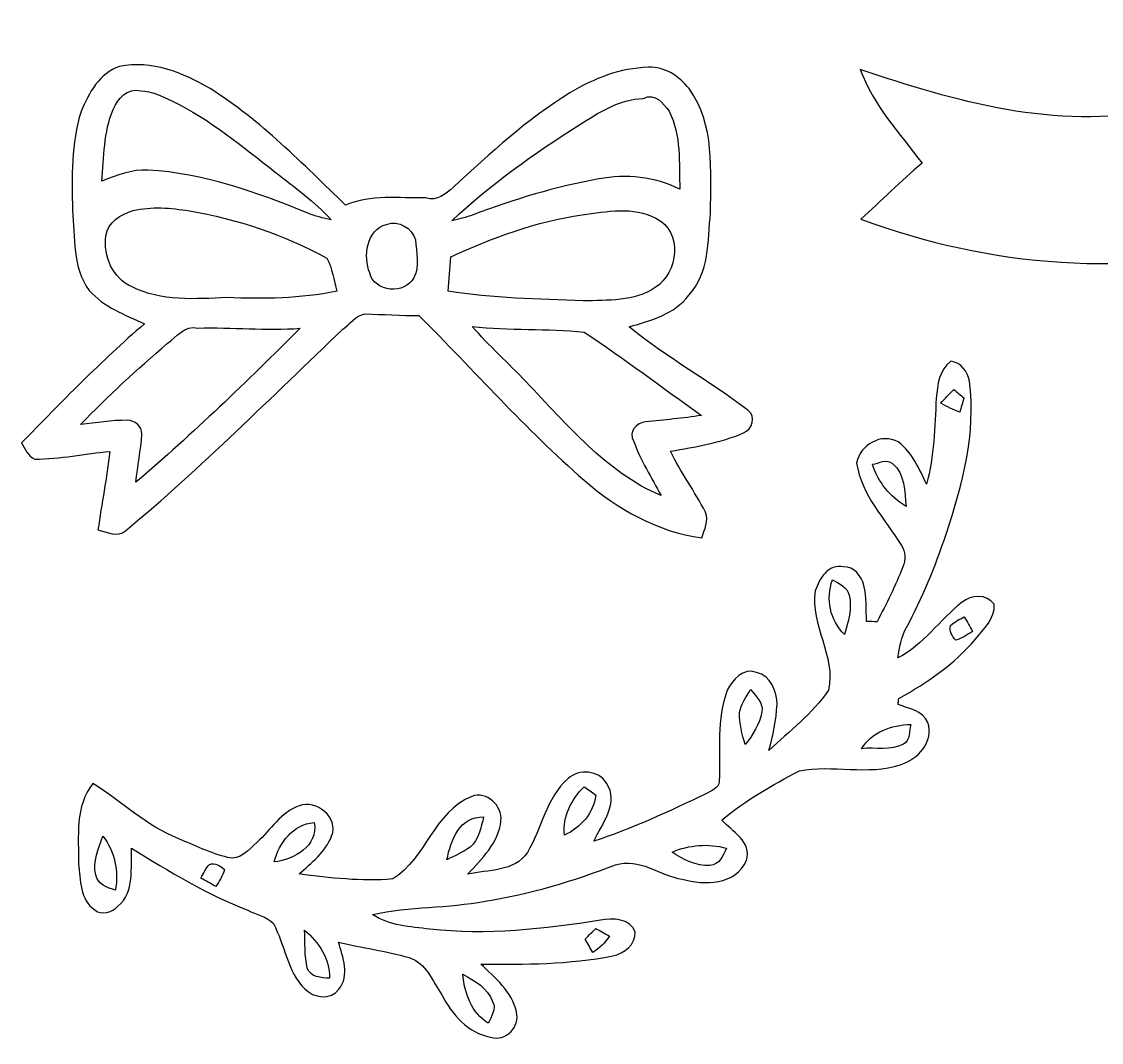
# Model space of a CAD drawing. Header units: centimetres. Extents: x -16.1 to 16.2, y -16 to 16.
# Drawn here: x -16.13 to -1.5, y -15.98 to -2.15 of the extents above; entities that cross this region are included whole.
import ezdxf

# ---------------------------------------------------------------- set-up
doc = ezdxf.new("R2010")
doc.units = ezdxf.units.CM
doc.header["$MEASUREMENT"] = 0
doc.layers.add('Camada 1', color=7, linetype='Continuous')

msp = doc.modelspace()

# ---------------------------------------------------------------- linework, layer by layer
at = {"layer": 'Camada 1', "color": 142}
for points, knots in [([(4.6041, -2.2352), (5.48005, -2.15371), (6.35776, -2.29623), (7.20972, -2.49202), (7.20972, -2.49202), (7.50358, -2.56752), (7.79851, -2.65077), (8.07367, -2.7813), (8.07367, -2.7813), (7.79921, -3.03565), (7.52228, -3.28718), (7.24535, -3.53907), (7.24535, -3.53907), (7.54627, -3.92853), (7.76852, -4.36986), (8.03416, -4.78296), (8.03416, -4.78296), (7.0545, -4.41007), (6.00357, -4.24145), (4.95617, -4.2732), (4.95617, -4.2732), (3.50344, -4.29366), (2.08104, -4.65843), (0.71155, -5.11881), (0.71155, -5.11881), (-1.07597, -5.65115), (-3.02366, -5.46947), (-4.75862, -4.82953), (-4.75862, -4.82953), (-4.47499, -4.58364), (-4.21746, -4.31024), (-3.92642, -4.07282), (-3.92642, -4.07282), (-4.22981, -3.66677), (-4.58858, -3.28507), (-4.76356, -2.8007), (-4.76356, -2.8007), (-3.4798, -3.24238), (-2.10785, -3.62373), (-0.74295, -3.35315), (-0.74295, -3.35315), (1.05234, -3.04165), (2.77354, -2.34633), (4.6041, -2.2352)], [0, 0, 0, 0, 0.08333333, 0.08333333, 0.08333333, 0.08333333, 0.16666667, 0.16666667, 0.16666667, 0.16666667, 0.25, 0.25, 0.25, 0.25, 0.33333333, 0.33333333, 0.33333333, 0.33333333, 0.41666667, 0.41666667, 0.41666667, 0.41666667, 0.5, 0.5, 0.5, 0.5, 0.58333333, 0.58333333, 0.58333333, 0.58333333, 0.66666667, 0.66666667, 0.66666667, 0.66666667, 0.75, 0.75, 0.75, 0.75, 0.83333333, 0.83333333, 0.83333333, 0.83333333, 1, 1, 1, 1]), ([(-14.80397, -2.76331), (-14.37076, -2.66876), (-13.94248, -2.84868), (-13.57524, -3.06176), (-13.57524, -3.06176), (-12.88768, -3.49215), (-12.32253, -4.08199), (-11.74009, -4.63903), (-11.74009, -4.63903), (-11.39719, -4.49686), (-11.0169, -4.54554), (-10.65459, -4.54272), (-10.65459, -4.54272), (-10.50149, -4.5907), (-10.38084, -4.49051), (-10.27889, -4.39737), (-10.27889, -4.39737), (-9.78076, -3.93806), (-9.27841, -3.47451), (-8.69844, -3.11891), (-8.69844, -3.11891), (-8.37706, -2.92382), (-8.01582, -2.78201), (-7.63552, -2.77283), (-7.63552, -2.77283), (-7.41645, -2.75978), (-7.21501, -2.89489), (-7.08448, -3.06176), (-7.08448, -3.06176), (-6.72994, -3.54259), (-6.79344, -4.18465), (-6.79379, -4.74521), (-6.79379, -4.74521), (-6.83295, -5.12551), (-6.8072, -5.55907), (-7.08625, -5.86105), (-7.08625, -5.86105), (-7.28204, -6.11611), (-7.60236, -6.20536), (-7.89693, -6.28826), (-7.89693, -6.28826), (-7.38999, -6.70666), (-6.80826, -7.01851), (-6.28826, -7.41786), (-6.28826, -7.41786), (-6.17114, -7.49829), (-6.22476, -7.68033), (-6.34683, -7.72654), (-6.34683, -7.72654), (-6.65974, -7.86059), (-7.00193, -7.91386), (-7.33566, -7.97313), (-7.33566, -7.97313), (-7.19808, -8.25959), (-7.00793, -8.51641), (-6.86223, -8.79863), (-6.86223, -8.79863), (-6.8139, -8.91575), (-6.87493, -9.0364), (-6.91374, -9.14576), (-6.91374, -9.14576), (-7.51381, -9.06745), (-8.05498, -8.7563), (-8.50759, -8.36577), (-8.50759, -8.36577), (-9.30451, -7.67539), (-9.99772, -6.87776), (-10.74561, -6.13692), (-10.74561, -6.13692), (-10.98973, -6.13657), (-11.2335, -6.11787), (-11.47727, -6.1147), (-11.47727, -6.1147), (-11.6018, -6.13198), (-11.68224, -6.24805), (-11.77608, -6.32072), (-11.77608, -6.32072), (-12.74904, -7.24147), (-13.69166, -8.19785), (-14.72424, -9.05334), (-14.72424, -9.05334), (-14.83043, -9.14929), (-14.97612, -9.06251), (-15.09642, -9.03887), (-15.09642, -9.03887), (-15.04456, -8.68504), (-14.97859, -8.33367), (-14.93661, -7.97842), (-14.93661, -7.97842), (-15.27563, -8.00382), (-15.61042, -8.08284), (-15.95155, -8.07967), (-15.95155, -8.07967), (-16.04821, -8.04616), (-16.07961, -7.93715), (-16.13147, -7.85954), (-16.13147, -7.85954), (-15.59101, -7.3085), (-15.05479, -6.75005), (-14.46671, -6.24875), (-14.46671, -6.24875), (-14.72953, -6.12387), (-15.01881, -6.02192), (-15.21354, -5.79508), (-15.21354, -5.79508), (-15.44743, -5.48464), (-15.40616, -5.07436), (-15.44073, -4.70958), (-15.44073, -4.70958), (-15.45308, -4.26332), (-15.4626, -3.80118), (-15.32502, -3.37185), (-15.32502, -3.37185), (-15.22166, -3.12526), (-15.07596, -2.84833), (-14.80397, -2.76331), (-14.80397, -2.76331), (-14.80397, -2.76331), (-14.80397, -2.76331), (-14.80397, -2.76331)], [0, 0, 0, 0, 0.03225806, 0.03225806, 0.03225806, 0.03225806, 0.06451613, 0.06451613, 0.06451613, 0.06451613, 0.09677419, 0.09677419, 0.09677419, 0.09677419, 0.12903226, 0.12903226, 0.12903226, 0.12903226, 0.16129032, 0.16129032, 0.16129032, 0.16129032, 0.19354839, 0.19354839, 0.19354839, 0.19354839, 0.22580645, 0.22580645, 0.22580645, 0.22580645, 0.25806452, 0.25806452, 0.25806452, 0.25806452, 0.29032258, 0.29032258, 0.29032258, 0.29032258, 0.32258065, 0.32258065, 0.32258065, 0.32258065, 0.35483871, 0.35483871, 0.35483871, 0.35483871, 0.38709677, 0.38709677, 0.38709677, 0.38709677, 0.41935484, 0.41935484, 0.41935484, 0.41935484, 0.4516129, 0.4516129, 0.4516129, 0.4516129, 0.48387097, 0.48387097, 0.48387097, 0.48387097, 0.51612903, 0.51612903, 0.51612903, 0.51612903, 0.5483871, 0.5483871, 0.5483871, 0.5483871, 0.58064516, 0.58064516, 0.58064516, 0.58064516, 0.61290323, 0.61290323, 0.61290323, 0.61290323, 0.64516129, 0.64516129, 0.64516129, 0.64516129, 0.67741935, 0.67741935, 0.67741935, 0.67741935, 0.70967742, 0.70967742, 0.70967742, 0.70967742, 0.74193548, 0.74193548, 0.74193548, 0.74193548, 0.77419355, 0.77419355, 0.77419355, 0.77419355, 0.80645161, 0.80645161, 0.80645161, 0.80645161, 0.83870968, 0.83870968, 0.83870968, 0.83870968, 0.87096774, 0.87096774, 0.87096774, 0.87096774, 0.90322581, 0.90322581, 0.90322581, 0.90322581, 0.93548387, 0.93548387, 0.93548387, 0.93548387, 1, 1, 1, 1]), ([(-14.89146, -3.34574), (-15.02057, -3.6509), (-15.01281, -3.99168), (-15.04244, -4.31553), (-15.04244, -4.31553), (-14.84313, -4.23545), (-14.63781, -4.15431), (-14.41803, -4.16489), (-14.41803, -4.16489), (-13.66661, -4.20476), (-12.95047, -4.46617), (-12.25903, -4.74521), (-12.25903, -4.74521), (-12.15461, -4.78684), (-12.04666, -4.81965), (-11.93624, -4.84046), (-11.93624, -4.84046), (-12.15496, -4.58823), (-12.43648, -4.40196), (-12.69294, -4.19171), (-12.69294, -4.19171), (-13.14203, -3.84669), (-13.57877, -3.47345), (-14.09347, -3.22862), (-14.09347, -3.22862), (-14.22718, -3.16689), (-14.36511, -3.09351), (-14.51575, -3.09174), (-14.51575, -3.09174), (-14.69919, -3.04341), (-14.82866, -3.2004), (-14.89146, -3.34574), (-14.89146, -3.34574), (-14.89146, -3.34574), (-14.89146, -3.34574), (-14.89146, -3.34574)], [0, 0, 0, 0, 0.1, 0.1, 0.1, 0.1, 0.2, 0.2, 0.2, 0.2, 0.3, 0.3, 0.3, 0.3, 0.4, 0.4, 0.4, 0.4, 0.5, 0.5, 0.5, 0.5, 0.6, 0.6, 0.6, 0.6, 0.7, 0.7, 0.7, 0.7, 0.8, 0.8, 0.8, 0.8, 1, 1, 1, 1]), ([(-8.5792, -3.556), (-9.18422, -3.943), (-9.77724, -4.35786), (-10.30111, -4.8514), (-10.30111, -4.8514), (-10.20339, -4.83023), (-10.10638, -4.80448), (-10.01219, -4.77061), (-10.01219, -4.77061), (-9.45868, -4.56389), (-8.89071, -4.3875), (-8.30792, -4.28554), (-8.30792, -4.28554), (-7.93821, -4.21499), (-7.54733, -4.25309), (-7.21007, -4.42524), (-7.21007, -4.42524), (-7.22101, -4.06929), (-7.18961, -3.69605), (-7.35365, -3.36726), (-7.35365, -3.36726), (-7.43585, -3.26249), (-7.54345, -3.11044), (-7.70573, -3.19546), (-7.70573, -3.19546), (-8.0324, -3.20322), (-8.3118, -3.3909), (-8.5792, -3.556), (-8.5792, -3.556), (-8.5792, -3.556), (-8.5792, -3.556), (-8.5792, -3.556)], [0, 0, 0, 0, 0.11111111, 0.11111111, 0.11111111, 0.11111111, 0.22222222, 0.22222222, 0.22222222, 0.22222222, 0.33333333, 0.33333333, 0.33333333, 0.33333333, 0.44444444, 0.44444444, 0.44444444, 0.44444444, 0.55555556, 0.55555556, 0.55555556, 0.55555556, 0.66666667, 0.66666667, 0.66666667, 0.66666667, 0.77777778, 0.77777778, 0.77777778, 0.77777778, 1, 1, 1, 1]), ([(-14.61911, -4.71276), (-14.78209, -4.76638), (-14.96907, -4.86798), (-14.98847, -5.05601), (-14.98847, -5.05601), (-15.02974, -5.32694), (-14.89463, -5.6328), (-14.63499, -5.7464), (-14.63499, -5.7464), (-14.23741, -5.94854), (-13.77703, -5.90973), (-13.3477, -5.89209), (-13.3477, -5.89209), (-12.85064, -5.91256), (-12.34969, -5.90797), (-11.86039, -5.80602), (-11.86039, -5.80602), (-11.89884, -5.65644), (-11.91966, -5.49592), (-11.99303, -5.35975), (-11.99303, -5.35975), (-12.56983, -5.03873), (-13.20765, -4.83023), (-13.85711, -4.7177), (-13.85711, -4.7177), (-14.10758, -4.67572), (-14.3697, -4.65702), (-14.61911, -4.71276), (-14.61911, -4.71276), (-14.61911, -4.71276), (-14.61911, -4.71276), (-14.61911, -4.71276)], [0, 0, 0, 0, 0.11111111, 0.11111111, 0.11111111, 0.11111111, 0.22222222, 0.22222222, 0.22222222, 0.22222222, 0.33333333, 0.33333333, 0.33333333, 0.33333333, 0.44444444, 0.44444444, 0.44444444, 0.44444444, 0.55555556, 0.55555556, 0.55555556, 0.55555556, 0.66666667, 0.66666667, 0.66666667, 0.66666667, 0.77777778, 0.77777778, 0.77777778, 0.77777778, 1, 1, 1, 1]), ([(-8.53334, -4.77097), (-9.15458, -4.86092), (-9.74654, -5.07894), (-10.31381, -5.34141), (-10.31381, -5.34141), (-10.32616, -5.49487), (-10.33886, -5.65044), (-10.35191, -5.80496), (-10.35191, -5.80496), (-9.74584, -5.90409), (-9.13024, -5.90973), (-8.51853, -5.9376), (-8.51853, -5.9376), (-8.19503, -5.92667), (-7.82285, -5.94889), (-7.54309, -5.75733), (-7.54309, -5.75733), (-7.23159, -5.56013), (-7.16315, -4.99357), (-7.53357, -4.81859), (-7.53357, -4.81859), (-7.84084, -4.65279), (-8.20526, -4.72687), (-8.53334, -4.77097), (-8.53334, -4.77097), (-8.53334, -4.77097), (-8.53334, -4.77097), (-8.53334, -4.77097)], [0, 0, 0, 0, 0.125, 0.125, 0.125, 0.125, 0.25, 0.25, 0.25, 0.25, 0.375, 0.375, 0.375, 0.375, 0.5, 0.5, 0.5, 0.5, 0.625, 0.625, 0.625, 0.625, 0.75, 0.75, 0.75, 0.75, 1, 1, 1, 1]), ([(-11.18588, -4.90079), (-11.45858, -4.96958), (-11.50126, -5.33894), (-11.41342, -5.55872), (-11.41342, -5.55872), (-11.34851, -5.81907), (-10.93188, -5.85682), (-10.81511, -5.62328), (-10.81511, -5.62328), (-10.73115, -5.46735), (-10.78371, -5.2772), (-10.79253, -5.11175), (-10.79253, -5.11175), (-10.83733, -4.95229), (-11.02148, -4.83729), (-11.18588, -4.90079), (-11.18588, -4.90079), (-11.18588, -4.90079), (-11.18588, -4.90079), (-11.18588, -4.90079)], [0, 0, 0, 0, 0.16666667, 0.16666667, 0.16666667, 0.16666667, 0.33333333, 0.33333333, 0.33333333, 0.33333333, 0.5, 0.5, 0.5, 0.5, 0.66666667, 0.66666667, 0.66666667, 0.66666667, 1, 1, 1, 1]), ([(-14.15768, -6.51439), (-14.56337, -6.864), (-14.96201, -7.22454), (-15.33137, -7.61294), (-15.33137, -7.61294), (-15.12076, -7.59037), (-14.91121, -7.55191), (-14.69884, -7.55438), (-14.69884, -7.55438), (-14.59724, -7.55474), (-14.49952, -7.63552), (-14.50234, -7.74171), (-14.50234, -7.74171), (-14.51328, -7.96043), (-14.5609, -8.17598), (-14.58313, -8.39399), (-14.58313, -8.39399), (-13.80772, -7.7343), (-13.07465, -7.02627), (-12.35393, -6.30767), (-12.35393, -6.30767), (-12.81606, -6.344), (-13.2782, -6.29038), (-13.74069, -6.3059), (-13.74069, -6.3059), (-13.92202, -6.26392), (-14.02962, -6.42655), (-14.15768, -6.51439)], [0, 0, 0, 0, 0.125, 0.125, 0.125, 0.125, 0.25, 0.25, 0.25, 0.25, 0.375, 0.375, 0.375, 0.375, 0.5, 0.5, 0.5, 0.5, 0.625, 0.625, 0.625, 0.625, 0.75, 0.75, 0.75, 0.75, 1, 1, 1, 1]), ([(-10.02277, -6.28262), (-9.79699, -6.54967), (-9.53029, -6.77792), (-9.29393, -7.0358), (-9.29393, -7.0358), (-8.74042, -7.60518), (-8.21549, -8.25782), (-7.46478, -8.57391), (-7.46478, -8.57391), (-7.59001, -8.33085), (-7.74453, -8.10013), (-7.83449, -7.84013), (-7.83449, -7.84013), (-7.92233, -7.70431), (-7.78757, -7.59213), (-7.67292, -7.57555), (-7.67292, -7.57555), (-7.42103, -7.54592), (-7.16703, -7.53181), (-6.91691, -7.48771), (-6.91691, -7.48771), (-7.44573, -7.11165), (-7.96502, -6.72006), (-8.50547, -6.36058), (-8.50547, -6.36058), (-9.00959, -6.30873), (-9.51865, -6.33942), (-10.02277, -6.28262), (-10.02277, -6.28262), (-10.02277, -6.28262), (-10.02277, -6.28262), (-10.02277, -6.28262)], [0, 0, 0, 0, 0.11111111, 0.11111111, 0.11111111, 0.11111111, 0.22222222, 0.22222222, 0.22222222, 0.22222222, 0.33333333, 0.33333333, 0.33333333, 0.33333333, 0.44444444, 0.44444444, 0.44444444, 0.44444444, 0.55555556, 0.55555556, 0.55555556, 0.55555556, 0.66666667, 0.66666667, 0.66666667, 0.66666667, 0.77777778, 0.77777778, 0.77777778, 0.77777778, 1, 1, 1, 1]), ([(-3.53766, -6.75499), (-3.40148, -6.77192), (-3.30412, -6.89398), (-3.28542, -7.02486), (-3.28542, -7.02486), (-3.19052, -7.73077), (-3.3782, -8.43245), (-3.60186, -9.09602), (-3.60186, -9.09602), (-3.74403, -9.53311), (-3.92359, -9.95751), (-4.13879, -10.36355), (-4.13879, -10.36355), (-4.20934, -10.48985), (-4.23404, -10.63166), (-4.25591, -10.77383), (-4.25591, -10.77383), (-3.90419, -10.60062), (-3.689, -10.25349), (-3.3842, -10.01889), (-3.3842, -10.01889), (-3.26002, -9.91658), (-3.04906, -9.90318), (-2.95028, -10.0457), (-2.95028, -10.0457), (-2.92841, -10.23902), (-3.09598, -10.38401), (-3.20287, -10.52054), (-3.20287, -10.52054), (-3.48827, -10.85815), (-3.85763, -11.10968), (-4.2418, -11.32205), (-4.2418, -11.32205), (-4.24427, -11.34251), (-4.24886, -11.38414), (-4.25133, -11.4046), (-4.25133, -11.4046), (-4.10774, -11.46069), (-3.91654, -11.4875), (-3.84951, -11.64696), (-3.84951, -11.64696), (-3.75638, -11.90484), (-3.9878, -12.14896), (-4.21993, -12.22022), (-4.21993, -12.22022), (-4.66266, -12.36945), (-5.14244, -12.21387), (-5.58976, -12.30348), (-5.58976, -12.30348), (-5.95701, -12.49504), (-6.32389, -12.70318), (-6.64139, -12.97164), (-6.64139, -12.97164), (-6.50134, -13.12439), (-6.22864, -13.26127), (-6.30696, -13.51844), (-6.30696, -13.51844), (-6.45336, -13.85217), (-6.87846, -13.85605), (-7.17832, -13.77174), (-7.17832, -13.77174), (-7.48453, -13.722), (-7.75899, -13.47223), (-8.08284, -13.57806), (-8.08284, -13.57806), (-8.65434, -13.79537), (-9.24066, -13.97706), (-9.84709, -14.06807), (-9.84709, -14.06807), (-10.35121, -14.1665), (-10.87155, -14.13757), (-11.3732, -14.25081), (-11.3732, -14.25081), (-11.14672, -14.40356), (-10.86203, -14.41274), (-10.59956, -14.44837), (-10.59956, -14.44837), (-9.82557, -14.53515), (-9.04875, -14.4459), (-8.28358, -14.32842), (-8.28358, -14.32842), (-8.12553, -14.29279), (-7.88106, -14.30267), (-7.81579, -14.48576), (-7.81579, -14.48576), (-7.80274, -14.65509), (-7.96643, -14.78104), (-8.11918, -14.81032), (-8.11918, -14.81032), (-8.70761, -14.92426), (-9.31157, -14.93026), (-9.90882, -14.92109), (-9.90882, -14.92109), (-9.71303, -15.10559), (-9.48443, -15.29292), (-9.42446, -15.56985), (-9.42446, -15.56985), (-9.36766, -15.76529), (-9.57192, -15.98224), (-9.77512, -15.91028), (-9.77512, -15.91028), (-10.08133, -15.8556), (-10.30076, -15.60301), (-10.43446, -15.33807), (-10.43446, -15.33807), (-10.55934, -15.15498), (-10.64966, -14.90733), (-10.87896, -14.83254), (-10.87896, -14.83254), (-11.19399, -14.74611), (-11.51784, -14.69919), (-11.83569, -14.62511), (-11.83569, -14.62511), (-11.77819, -14.8269), (-11.67941, -15.07772), (-11.83146, -15.26117), (-11.83146, -15.26117), (-11.93694, -15.41498), (-12.17577, -15.38041), (-12.2936, -15.25729), (-12.2936, -15.25729), (-12.5349, -15.02022), (-12.56171, -14.65897), (-12.71905, -14.37287), (-12.71905, -14.37287), (-12.80724, -14.27304), (-12.95224, -14.25152), (-13.06618, -14.1926), (-13.06618, -14.1926), (-13.62357, -13.9767), (-14.13581, -13.66591), (-14.64028, -13.34911), (-14.64028, -13.34911), (-14.65721, -13.61334), (-14.59265, -13.94601), (-14.82549, -14.13686), (-14.82549, -14.13686), (-14.90204, -14.22047), (-15.0435, -14.26492), (-15.14016, -14.18837), (-15.14016, -14.18837), (-15.33737, -14.05114), (-15.33948, -13.77774), (-15.35853, -13.56395), (-15.35853, -13.56395), (-15.35994, -13.2013), (-15.40828, -12.77832), (-15.16592, -12.47352), (-15.16592, -12.47352), (-14.77574, -12.72117), (-14.43426, -13.05207), (-13.99893, -13.22423), (-13.99893, -13.22423), (-13.78197, -13.31524), (-13.56783, -13.41967), (-13.33853, -13.47682), (-13.33853, -13.47682), (-13.17343, -13.52127), (-13.04784, -13.36957), (-12.94059, -13.2715), (-12.94059, -13.2715), (-12.75503, -13.10499), (-12.6171, -12.86228), (-12.37015, -12.77902), (-12.37015, -12.77902), (-12.13944, -12.68448), (-11.82723, -12.93812), (-11.92918, -13.18754), (-11.92918, -13.18754), (-12.01385, -13.40379), (-12.20223, -13.54949), (-12.36945, -13.70083), (-12.36945, -13.70083), (-11.94929, -13.75269), (-11.52349, -13.80737), (-11.10051, -13.76751), (-11.10051, -13.76751), (-10.65283, -13.48952), (-10.53888, -12.8524), (-10.03053, -12.64955), (-10.03053, -12.64955), (-9.83192, -12.57229), (-9.60861, -12.77691), (-9.63366, -12.98046), (-9.63366, -12.98046), (-9.66893, -13.2782), (-9.89083, -13.49869), (-10.08698, -13.70542), (-10.08698, -13.70542), (-9.81004, -13.6398), (-9.45303, -13.67367), (-9.27664, -13.41014), (-9.27664, -13.41014), (-9.07697, -13.08453), (-9.02617, -12.66719), (-8.72384, -12.40861), (-8.72384, -12.40861), (-8.57709, -12.27349), (-8.30721, -12.29536), (-8.20349, -12.47211), (-8.20349, -12.47211), (-8.02287, -12.72575), (-8.26417, -13.01997), (-8.376, -13.25704), (-8.376, -13.25704), (-7.85248, -13.08806), (-7.35506, -12.84922), (-6.85765, -12.61674), (-6.85765, -12.61674), (-6.7885, -12.57406), (-6.68126, -12.54019), (-6.67526, -12.44494), (-6.67526, -12.44494), (-6.66397, -12.0329), (-6.71054, -11.60674), (-6.56837, -11.21057), (-6.56837, -11.21057), (-6.49323, -11.07052), (-6.35353, -10.90366), (-6.17008, -10.96963), (-6.17008, -10.96963), (-5.97888, -11.01125), (-5.89104, -11.22715), (-5.89139, -11.40495), (-5.89139, -11.40495), (-5.90444, -11.61521), (-5.94466, -11.82405), (-6.00393, -12.02655), (-6.00393, -12.02655), (-5.72206, -11.76972), (-5.41373, -11.52525), (-5.19359, -11.21128), (-5.19359, -11.21128), (-5.0927, -10.74526), (-5.44336, -10.33286), (-5.37528, -9.86472), (-5.37528, -9.86472), (-5.31601, -9.70562), (-5.20241, -9.48902), (-4.98969, -9.54052), (-4.98969, -9.54052), (-4.84893, -9.53523), (-4.74557, -9.66611), (-4.71452, -9.79241), (-4.71452, -9.79241), (-4.67924, -9.95186), (-4.68665, -10.11802), (-4.67819, -10.281), (-4.67819, -10.281), (-4.62986, -10.28136), (-4.58153, -10.28241), (-4.53284, -10.28418), (-4.53284, -10.28418), (-4.41396, -10.03723), (-4.28378, -9.79523), (-4.18571, -9.53911), (-4.18571, -9.53911), (-4.15184, -9.44492), (-4.14796, -9.33521), (-4.20582, -9.2516), (-4.20582, -9.2516), (-4.42771, -8.89), (-4.74804, -8.57074), (-4.81401, -8.13329), (-4.81401, -8.13329), (-4.76603, -7.88106), (-4.47957, -7.72407), (-4.24886, -7.84648), (-4.24886, -7.84648), (-4.06329, -7.99077), (-3.96134, -8.21302), (-3.86574, -8.42151), (-3.86574, -8.42151), (-3.76414, -8.04051), (-3.75003, -7.64575), (-3.73556, -7.25417), (-3.73556, -7.25417), (-3.71757, -7.07884), (-3.69323, -6.86752), (-3.53766, -6.75499), (-3.53766, -6.75499), (-3.53766, -6.75499), (-3.53766, -6.75499), (-3.53766, -6.75499)], [0, 0, 0, 0, 0.01388889, 0.01388889, 0.01388889, 0.01388889, 0.02777778, 0.02777778, 0.02777778, 0.02777778, 0.04166667, 0.04166667, 0.04166667, 0.04166667, 0.05555556, 0.05555556, 0.05555556, 0.05555556, 0.06944444, 0.06944444, 0.06944444, 0.06944444, 0.08333333, 0.08333333, 0.08333333, 0.08333333, 0.09722222, 0.09722222, 0.09722222, 0.09722222, 0.11111111, 0.11111111, 0.11111111, 0.11111111, 0.125, 0.125, 0.125, 0.125, 0.13888889, 0.13888889, 0.13888889, 0.13888889, 0.15277778, 0.15277778, 0.15277778, 0.15277778, 0.16666667, 0.16666667, 0.16666667, 0.16666667, 0.18055556, 0.18055556, 0.18055556, 0.18055556, 0.19444444, 0.19444444, 0.19444444, 0.19444444, 0.20833333, 0.20833333, 0.20833333, 0.20833333, 0.22222222, 0.22222222, 0.22222222, 0.22222222, 0.23611111, 0.23611111, 0.23611111, 0.23611111, 0.25, 0.25, 0.25, 0.25, 0.26388889, 0.26388889, 0.26388889, 0.26388889, 0.27777778, 0.27777778, 0.27777778, 0.27777778, 0.29166667, 0.29166667, 0.29166667, 0.29166667, 0.30555556, 0.30555556, 0.30555556, 0.30555556, 0.31944444, 0.31944444, 0.31944444, 0.31944444, 0.33333333, 0.33333333, 0.33333333, 0.33333333, 0.34722222, 0.34722222, 0.34722222, 0.34722222, 0.36111111, 0.36111111, 0.36111111, 0.36111111, 0.375, 0.375, 0.375, 0.375, 0.38888889, 0.38888889, 0.38888889, 0.38888889, 0.40277778, 0.40277778, 0.40277778, 0.40277778, 0.41666667, 0.41666667, 0.41666667, 0.41666667, 0.43055556, 0.43055556, 0.43055556, 0.43055556, 0.44444444, 0.44444444, 0.44444444, 0.44444444, 0.45833333, 0.45833333, 0.45833333, 0.45833333, 0.47222222, 0.47222222, 0.47222222, 0.47222222, 0.48611111, 0.48611111, 0.48611111, 0.48611111, 0.5, 0.5, 0.5, 0.5, 0.51388889, 0.51388889, 0.51388889, 0.51388889, 0.52777778, 0.52777778, 0.52777778, 0.52777778, 0.54166667, 0.54166667, 0.54166667, 0.54166667, 0.55555556, 0.55555556, 0.55555556, 0.55555556, 0.56944444, 0.56944444, 0.56944444, 0.56944444, 0.58333333, 0.58333333, 0.58333333, 0.58333333, 0.59722222, 0.59722222, 0.59722222, 0.59722222, 0.61111111, 0.61111111, 0.61111111, 0.61111111, 0.625, 0.625, 0.625, 0.625, 0.63888889, 0.63888889, 0.63888889, 0.63888889, 0.65277778, 0.65277778, 0.65277778, 0.65277778, 0.66666667, 0.66666667, 0.66666667, 0.66666667, 0.68055556, 0.68055556, 0.68055556, 0.68055556, 0.69444444, 0.69444444, 0.69444444, 0.69444444, 0.70833333, 0.70833333, 0.70833333, 0.70833333, 0.72222222, 0.72222222, 0.72222222, 0.72222222, 0.73611111, 0.73611111, 0.73611111, 0.73611111, 0.75, 0.75, 0.75, 0.75, 0.76388889, 0.76388889, 0.76388889, 0.76388889, 0.77777778, 0.77777778, 0.77777778, 0.77777778, 0.79166667, 0.79166667, 0.79166667, 0.79166667, 0.80555556, 0.80555556, 0.80555556, 0.80555556, 0.81944444, 0.81944444, 0.81944444, 0.81944444, 0.83333333, 0.83333333, 0.83333333, 0.83333333, 0.84722222, 0.84722222, 0.84722222, 0.84722222, 0.86111111, 0.86111111, 0.86111111, 0.86111111, 0.875, 0.875, 0.875, 0.875, 0.88888889, 0.88888889, 0.88888889, 0.88888889, 0.90277778, 0.90277778, 0.90277778, 0.90277778, 0.91666667, 0.91666667, 0.91666667, 0.91666667, 0.93055556, 0.93055556, 0.93055556, 0.93055556, 0.94444444, 0.94444444, 0.94444444, 0.94444444, 0.95833333, 0.95833333, 0.95833333, 0.95833333, 0.97222222, 0.97222222, 0.97222222, 0.97222222, 1, 1, 1, 1]), ([(-3.67418, -7.32472), (-3.58951, -7.37059), (-3.5052, -7.40763), (-3.41595, -7.44643), (-3.41595, -7.44643), (-3.3969, -7.38117), (-3.37749, -7.31591), (-3.3588, -7.25064), (-3.3588, -7.25064), (-3.40536, -7.21325), (-3.45123, -7.1755), (-3.49744, -7.13775), (-3.49744, -7.13775), (-3.55882, -7.19772), (-3.61738, -7.26017), (-3.67418, -7.32472), (-3.67418, -7.32472), (-3.67418, -7.32472), (-3.67418, -7.32472), (-3.67418, -7.32472)], [0, 0, 0, 0, 0.16666667, 0.16666667, 0.16666667, 0.16666667, 0.33333333, 0.33333333, 0.33333333, 0.33333333, 0.5, 0.5, 0.5, 0.5, 0.66666667, 0.66666667, 0.66666667, 0.66666667, 1, 1, 1, 1]), ([(-4.59846, -8.15058), (-4.52191, -8.39258), (-4.36069, -8.59155), (-4.14338, -8.72031), (-4.14338, -8.72031), (-4.16313, -8.51923), (-4.15643, -8.28322), (-4.32647, -8.13929), (-4.32647, -8.13929), (-4.41043, -8.07473), (-4.50991, -8.13576), (-4.59846, -8.15058), (-4.59846, -8.15058), (-4.59846, -8.15058), (-4.59846, -8.15058), (-4.59846, -8.15058)], [0, 0, 0, 0, 0.2, 0.2, 0.2, 0.2, 0.4, 0.4, 0.4, 0.4, 0.6, 0.6, 0.6, 0.6, 1, 1, 1, 1]), ([(-5.14138, -9.71444), (-5.23416, -9.9755), (-5.17701, -10.25948), (-4.97805, -10.45633), (-4.97805, -10.45633), (-4.92654, -10.28559), (-4.87363, -10.10461), (-4.91349, -9.92505), (-4.91349, -9.92505), (-4.93607, -9.81181), (-5.05389, -9.76701), (-5.14138, -9.71444), (-5.14138, -9.71444), (-5.14138, -9.71444), (-5.14138, -9.71444), (-5.14138, -9.71444)], [0, 0, 0, 0, 0.2, 0.2, 0.2, 0.2, 0.4, 0.4, 0.4, 0.4, 0.6, 0.6, 0.6, 0.6, 1, 1, 1, 1]), ([(-3.53907, -10.33286), (-3.56235, -10.40871), (-3.51931, -10.48032), (-3.46992, -10.53465), (-3.46992, -10.53465), (-3.38702, -10.50925), (-3.3147, -10.46057), (-3.24238, -10.41471), (-3.24238, -10.41471), (-3.27978, -10.34838), (-3.31717, -10.28206), (-3.35421, -10.21644), (-3.35421, -10.21644), (-3.41806, -10.25102), (-3.48474, -10.28312), (-3.53907, -10.33286), (-3.53907, -10.33286), (-3.53907, -10.33286), (-3.53907, -10.33286), (-3.53907, -10.33286)], [0, 0, 0, 0, 0.16666667, 0.16666667, 0.16666667, 0.16666667, 0.33333333, 0.33333333, 0.33333333, 0.33333333, 0.5, 0.5, 0.5, 0.5, 0.66666667, 0.66666667, 0.66666667, 0.66666667, 1, 1, 1, 1]), ([(-6.25016, -11.20352), (-6.3119, -11.30159), (-6.38563, -11.40072), (-6.39904, -11.51961), (-6.39904, -11.51961), (-6.40503, -11.6646), (-6.36729, -11.80924), (-6.32284, -11.94682), (-6.32284, -11.94682), (-6.22018, -11.81664), (-6.12846, -11.66989), (-6.09635, -11.50585), (-6.09635, -11.50585), (-6.07624, -11.38237), (-6.1782, -11.28854), (-6.25016, -11.20352), (-6.25016, -11.20352), (-6.25016, -11.20352), (-6.25016, -11.20352), (-6.25016, -11.20352)], [0, 0, 0, 0, 0.16666667, 0.16666667, 0.16666667, 0.16666667, 0.33333333, 0.33333333, 0.33333333, 0.33333333, 0.5, 0.5, 0.5, 0.5, 0.66666667, 0.66666667, 0.66666667, 0.66666667, 1, 1, 1, 1]), ([(-4.74592, -12.00362), (-4.56036, -11.9821), (-4.35151, -12.03396), (-4.17865, -11.94329), (-4.17865, -11.94329), (-4.08623, -11.88861), (-4.09787, -11.76549), (-4.08058, -11.67447), (-4.08058, -11.67447), (-4.34164, -11.68647), (-4.60481, -11.77008), (-4.74592, -12.00362), (-4.74592, -12.00362), (-4.74592, -12.00362), (-4.74592, -12.00362), (-4.74592, -12.00362)], [0, 0, 0, 0, 0.2, 0.2, 0.2, 0.2, 0.4, 0.4, 0.4, 0.4, 0.6, 0.6, 0.6, 0.6, 1, 1, 1, 1]), ([(-8.77323, -13.17484), (-8.55557, -13.07218), (-8.37741, -12.87956), (-8.34778, -12.63191), (-8.34778, -12.63191), (-8.4007, -12.59381), (-8.45326, -12.55571), (-8.50547, -12.51797), (-8.50547, -12.51797), (-8.67833, -12.69083), (-8.80075, -12.92154), (-8.77323, -13.17484), (-8.77323, -13.17484), (-8.77323, -13.17484), (-8.77323, -13.17484), (-8.77323, -13.17484)], [0, 0, 0, 0, 0.2, 0.2, 0.2, 0.2, 0.4, 0.4, 0.4, 0.4, 0.6, 0.6, 0.6, 0.6, 1, 1, 1, 1]), ([(-12.71023, -13.53785), (-12.43542, -13.5061), (-12.10839, -13.32265), (-12.16448, -13.00409), (-12.16448, -13.00409), (-12.45941, -13.02808), (-12.63509, -13.27609), (-12.71023, -13.53785), (-12.71023, -13.53785), (-12.71023, -13.53785), (-12.71023, -13.53785), (-12.71023, -13.53785)], [0, 0, 0, 0, 0.25, 0.25, 0.25, 0.25, 0.5, 0.5, 0.5, 0.5, 1, 1, 1, 1]), ([(-10.36638, -13.50892), (-10.26089, -13.45248), (-10.14836, -13.40732), (-10.0524, -13.33571), (-10.0524, -13.33571), (-9.92964, -13.23869), (-9.90565, -13.06724), (-9.86861, -12.92825), (-9.86861, -12.92825), (-10.18963, -12.91308), (-10.31522, -13.24328), (-10.36638, -13.50892), (-10.36638, -13.50892), (-10.36638, -13.50892), (-10.36638, -13.50892), (-10.36638, -13.50892)], [0, 0, 0, 0, 0.2, 0.2, 0.2, 0.2, 0.4, 0.4, 0.4, 0.4, 0.6, 0.6, 0.6, 0.6, 1, 1, 1, 1]), ([(-15.02869, -13.19071), (-15.08407, -13.35652), (-15.17579, -13.53291), (-15.12641, -13.71177), (-15.12641, -13.71177), (-15.10489, -13.83982), (-14.97048, -13.88957), (-14.859, -13.91955), (-14.859, -13.91955), (-14.81561, -13.66167), (-14.86429, -13.39921), (-15.02869, -13.19071), (-15.02869, -13.19071), (-15.02869, -13.19071), (-15.02869, -13.19071), (-15.02869, -13.19071)], [0, 0, 0, 0, 0.2, 0.2, 0.2, 0.2, 0.4, 0.4, 0.4, 0.4, 0.6, 0.6, 0.6, 0.6, 1, 1, 1, 1]), ([(-7.31591, -13.40379), (-7.16527, -13.5061), (-6.98888, -13.5957), (-6.80191, -13.58618), (-6.80191, -13.58618), (-6.67456, -13.57912), (-6.62411, -13.45071), (-6.57789, -13.35264), (-6.57789, -13.35264), (-6.82237, -13.28173), (-7.08201, -13.30784), (-7.31591, -13.40379), (-7.31591, -13.40379), (-7.31591, -13.40379), (-7.31591, -13.40379), (-7.31591, -13.40379)], [0, 0, 0, 0, 0.2, 0.2, 0.2, 0.2, 0.4, 0.4, 0.4, 0.4, 0.6, 0.6, 0.6, 0.6, 1, 1, 1, 1]), ([(-13.58547, -13.57066), (-13.63486, -13.62463), (-13.66696, -13.69131), (-13.70189, -13.75551), (-13.70189, -13.75551), (-13.63451, -13.79361), (-13.56713, -13.83171), (-13.49975, -13.87052), (-13.49975, -13.87052), (-13.45283, -13.7982), (-13.4052, -13.72447), (-13.38263, -13.64086), (-13.38263, -13.64086), (-13.43695, -13.59076), (-13.50892, -13.54702), (-13.58547, -13.57066), (-13.58547, -13.57066), (-13.58547, -13.57066), (-13.58547, -13.57066), (-13.58547, -13.57066)], [0, 0, 0, 0, 0.16666667, 0.16666667, 0.16666667, 0.16666667, 0.33333333, 0.33333333, 0.33333333, 0.33333333, 0.5, 0.5, 0.5, 0.5, 0.66666667, 0.66666667, 0.66666667, 0.66666667, 1, 1, 1, 1]), ([(-12.29536, -14.46283), (-12.28654, -14.63357), (-12.2996, -14.80926), (-12.25868, -14.97718), (-12.25868, -14.97718), (-12.21528, -15.10312), (-12.06818, -15.10736), (-11.95705, -15.11194), (-11.95705, -15.11194), (-11.95705, -14.84806), (-12.09887, -14.62511), (-12.29536, -14.46283), (-12.29536, -14.46283), (-12.29536, -14.46283), (-12.29536, -14.46283), (-12.29536, -14.46283)], [0, 0, 0, 0, 0.2, 0.2, 0.2, 0.2, 0.4, 0.4, 0.4, 0.4, 0.6, 0.6, 0.6, 0.6, 1, 1, 1, 1]), ([(-8.49277, -14.58207), (-8.4582, -14.6431), (-8.42363, -14.70413), (-8.38835, -14.76587), (-8.38835, -14.76587), (-8.29874, -14.70801), (-8.22254, -14.63181), (-8.16469, -14.54221), (-8.16469, -14.54221), (-8.22607, -14.50658), (-8.28746, -14.47236), (-8.34849, -14.43778), (-8.34849, -14.43778), (-8.39717, -14.48506), (-8.44515, -14.53303), (-8.49277, -14.58207), (-8.49277, -14.58207), (-8.49277, -14.58207), (-8.49277, -14.58207), (-8.49277, -14.58207)], [0, 0, 0, 0, 0.16666667, 0.16666667, 0.16666667, 0.16666667, 0.33333333, 0.33333333, 0.33333333, 0.33333333, 0.5, 0.5, 0.5, 0.5, 0.66666667, 0.66666667, 0.66666667, 0.66666667, 1, 1, 1, 1]), ([(-10.14977, -15.05902), (-10.13178, -15.3162), (-10.03194, -15.57902), (-9.80687, -15.72295), (-9.80687, -15.72295), (-9.76665, -15.63264), (-9.69433, -15.52998), (-9.7469, -15.42944), (-9.7469, -15.42944), (-9.81428, -15.24494), (-9.98961, -15.14863), (-10.14977, -15.05902)], [0, 0, 0, 0, 0.25, 0.25, 0.25, 0.25, 0.5, 0.5, 0.5, 0.5, 1, 1, 1, 1])]:
    msp.add_open_spline(points, degree=3, knots=knots, dxfattribs=at)

doc.saveas('drawing.dxf')
